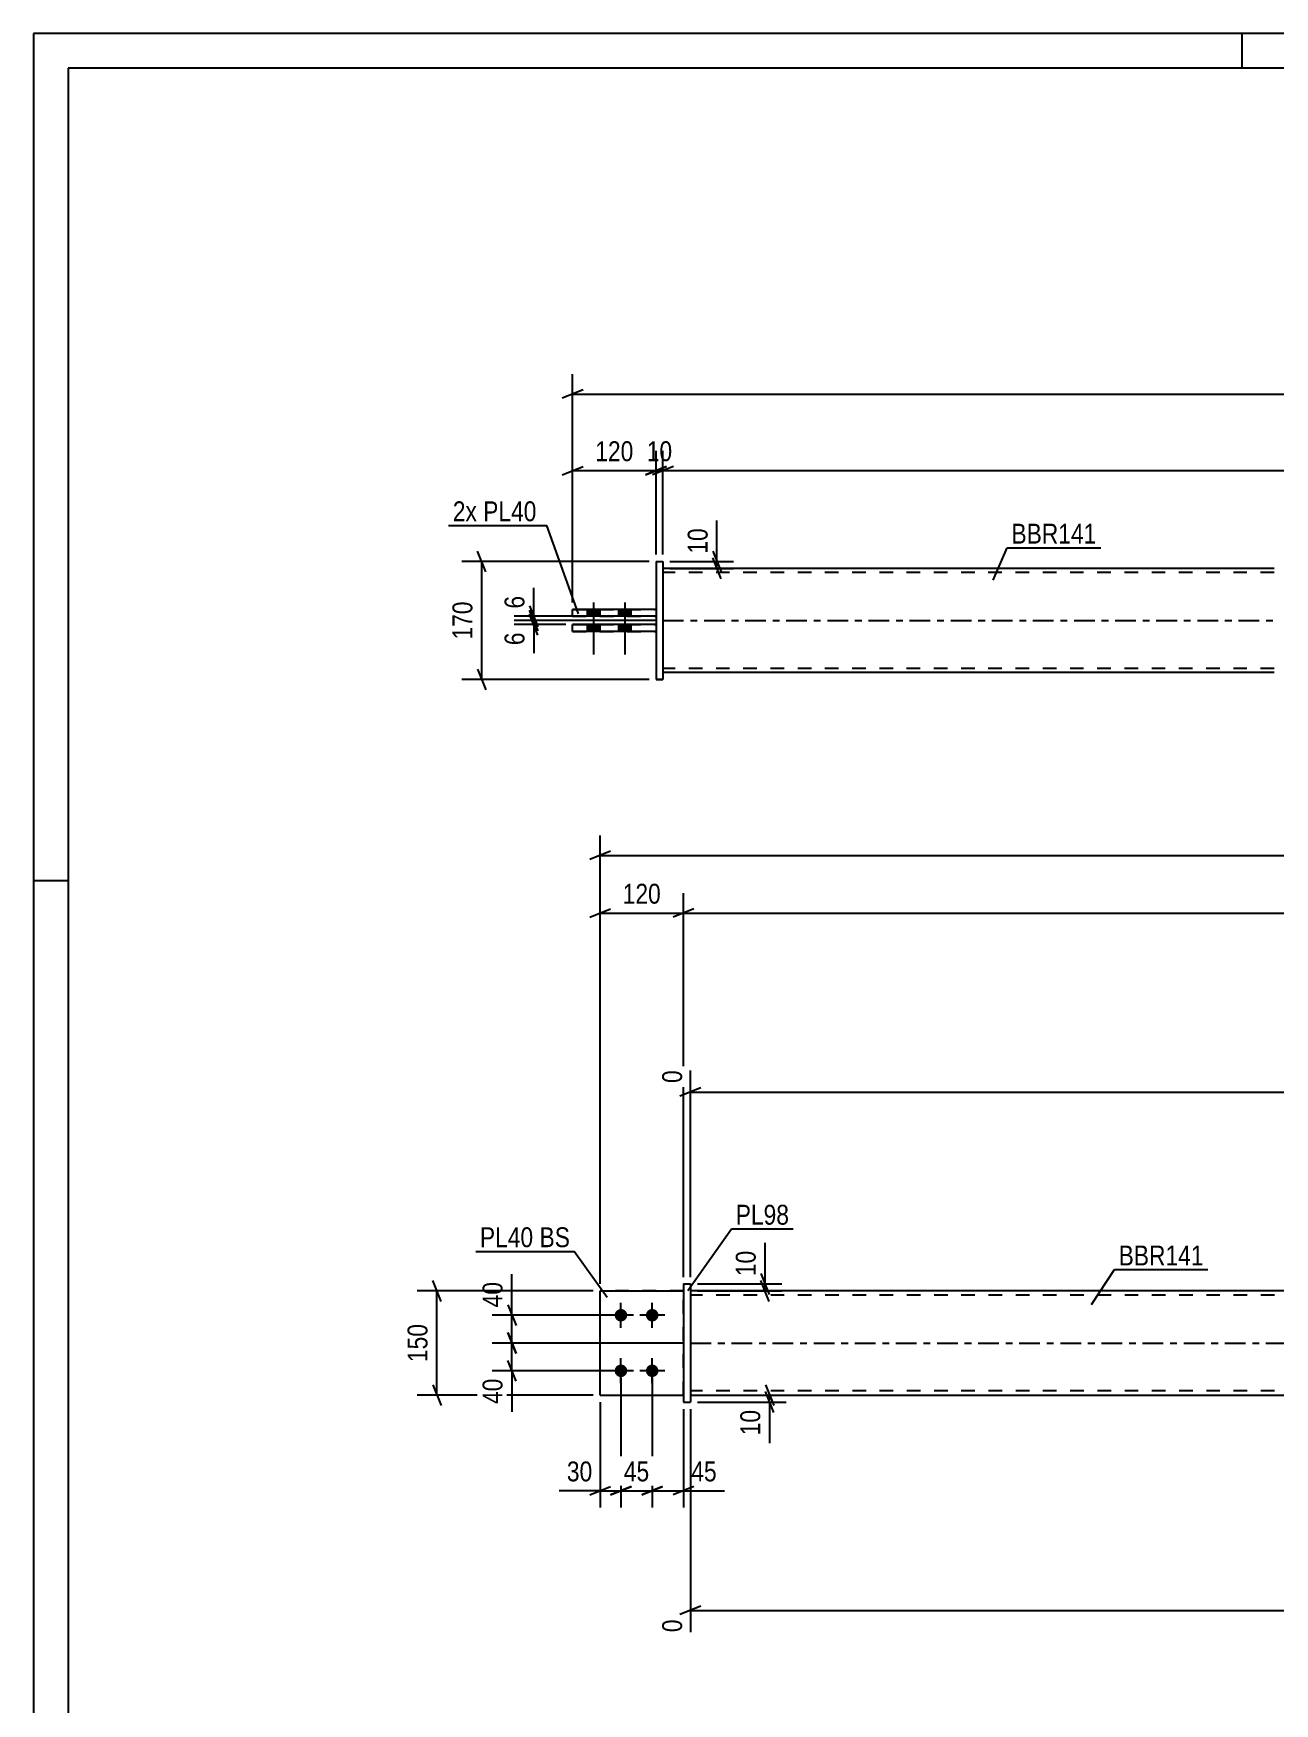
# Model space of a CAD drawing. Header units: millimetres. Extents: x 0 to 594, y 0 to 420.
# Drawn here: x 0 to 178.7, y 179.5 to 420 of the extents above; entities that cross this region are included whole.
import ezdxf

# ---------------------------------------------------------------- set-up
doc = ezdxf.new("R2010")
doc.units = ezdxf.units.MM
doc.linetypes.add('DXK_LINE_DOT2', pattern=[3.9198, 1.9599, -1.9599])
doc.linetypes.add('DXK_LINE_DOT3', pattern=[5.9187, 2.979, -0.9799, 0.9799, -0.9799])
doc.styles.add('Arial Narrow', font='ARIALN.TTF', dxfattribs={"height": 0.2})

# ---------------------------------------------------------------- blocks, each defined once
blk = doc.blocks.new('Unknown-580611447-1130')
at = {"color": 5, "linetype": 'Continuous'}
for p, q in [((594, 420), (0, 420)), ((0, 420), (0, 0)), ((174, 415), (174, 420)), ((589, 415), (5, 415)), ((5, 415), (5, 5)), ((5, 298), (0, 298))]:
    blk.add_line(p, q, dxfattribs=at)
blk = doc.blocks.new('Part-580611447-1683 - 1677')
at = {"color": 7, "linetype": 'DXK_LINE_DOT2'}
for p, q in [((81.58, 223.94), (81.58, 238.94)), ((81.58, 238.94), (93.58, 238.94)), ((93.58, 238.94), (81.58, 238.94)), ((93.58, 223.94), (93.58, 238.94)), ((81.58, 223.94), (81.58, 223.94)), ((81.58, 223.94), (93.58, 223.94)), ((81.58, 223.94), (93.58, 223.94)), ((93.58, 223.94), (93.58, 223.94))]:
    blk.add_line(p, q, dxfattribs=at)
blk = doc.blocks.new('Part-580611447-1704 - 1677')
at = {"color": 2, "linetype": 'Continuous'}
for p, q in [((182.58, 238.94), (94.58, 238.94)), ((94.58, 223.94), (182.58, 223.94))]:
    blk.add_line(p, q, dxfattribs=at)
at = {"color": 7, "linetype": 'DXK_LINE_DOT2'}
for p, q in [((94.58, 238.94), (94.58, 223.94)), ((182.58, 238.34), (94.58, 238.34)), ((182.58, 224.54), (94.58, 224.54))]:
    blk.add_line(p, q, dxfattribs=at)
at = {"color": 7, "linetype": 'DXK_LINE_DOT3'}
blk.add_line((94.58, 231.44), (182.58, 231.44), dxfattribs=at)
blk = doc.blocks.new('Part-580611447-1688 - 1677')
at = {"color": 2, "linetype": 'Continuous'}
for p, q in [((81.58, 223.94), (81.58, 238.94)), ((81.58, 238.94), (93.58, 238.94)), ((81.58, 223.94), (81.58, 223.94)), ((81.58, 223.94), (93.58, 223.94))]:
    blk.add_line(p, q, dxfattribs=at)
at = {"color": 7, "linetype": 'DXK_LINE_DOT2'}
for p, q in [((93.58, 238.94), (81.58, 238.94)), ((93.58, 223.94), (93.58, 238.94)), ((81.58, 223.94), (93.58, 223.94)), ((93.58, 223.94), (93.58, 223.94))]:
    blk.add_line(p, q, dxfattribs=at)
blk = doc.blocks.new('Bolt-580611447-1708 - 1677')
at = {"linetype": 'Continuous'}
for points in [[(84.58, 236.34), (84.77, 236.32), (84.95, 236.26), (85.11, 236.17), (85.25, 236.04), (85.36, 235.89), (85.44, 235.72), (85.48, 235.53), (85.48, 235.35), (85.44, 235.16), (85.36, 234.99), (85.25, 234.84), (85.11, 234.71), (84.95, 234.62), (84.77, 234.56), (84.58, 234.54), (84.39, 234.56), (84.21, 234.62), (84.05, 234.71), (83.91, 234.84), (83.8, 234.99), (83.72, 235.16), (83.69, 235.35), (83.69, 235.53), (83.72, 235.72), (83.8, 235.89), (83.91, 236.04), (84.05, 236.17), (84.21, 236.26), (84.39, 236.32)], [(89.08, 236.34), (89.27, 236.32), (89.45, 236.26), (89.61, 236.17), (89.75, 236.04), (89.86, 235.89), (89.94, 235.72), (89.98, 235.53), (89.98, 235.35), (89.94, 235.16), (89.86, 234.99), (89.75, 234.84), (89.61, 234.71), (89.45, 234.62), (89.27, 234.56), (89.08, 234.54), (88.89, 234.56), (88.71, 234.62), (88.55, 234.71), (88.41, 234.84), (88.3, 234.99), (88.22, 235.16), (88.19, 235.35), (88.19, 235.53), (88.22, 235.72), (88.3, 235.89), (88.41, 236.04), (88.55, 236.17), (88.71, 236.26), (88.89, 236.32)], [(84.58, 228.34), (84.77, 228.32), (84.95, 228.26), (85.11, 228.17), (85.25, 228.04), (85.36, 227.89), (85.44, 227.72), (85.48, 227.53), (85.48, 227.35), (85.44, 227.16), (85.36, 226.99), (85.25, 226.84), (85.11, 226.71), (84.95, 226.62), (84.77, 226.56), (84.58, 226.54), (84.39, 226.56), (84.21, 226.62), (84.05, 226.71), (83.91, 226.84), (83.8, 226.99), (83.72, 227.16), (83.69, 227.35), (83.69, 227.53), (83.72, 227.72), (83.8, 227.89), (83.91, 228.04), (84.05, 228.17), (84.21, 228.26), (84.39, 228.32)], [(89.08, 228.34), (89.27, 228.32), (89.45, 228.26), (89.61, 228.17), (89.75, 228.04), (89.86, 227.89), (89.94, 227.72), (89.98, 227.53), (89.98, 227.35), (89.94, 227.16), (89.86, 226.99), (89.75, 226.84), (89.61, 226.71), (89.45, 226.62), (89.27, 226.56), (89.08, 226.54), (88.89, 226.56), (88.71, 226.62), (88.55, 226.71), (88.41, 226.84), (88.3, 226.99), (88.22, 227.16), (88.19, 227.35), (88.19, 227.53), (88.22, 227.72), (88.3, 227.89), (88.41, 228.04), (88.55, 228.17), (88.71, 228.26), (88.89, 228.32)]]:
    blk.add_hatch(color=1, dxfattribs=at).paths.add_polyline_path(points)
at = {"color": 1, "linetype": 'Continuous'}
for p, q in [((84.58, 233.64), (84.58, 237.24)), ((89.08, 233.64), (89.08, 237.24)), ((86.38, 235.44), (82.78, 235.44)), ((90.88, 235.44), (87.28, 235.44)), ((84.58, 225.64), (84.58, 229.24)), ((89.08, 225.64), (89.08, 229.24)), ((86.38, 227.44), (82.78, 227.44)), ((90.88, 227.44), (87.28, 227.44))]:
    blk.add_line(p, q, dxfattribs=at)
blk = doc.blocks.new('Part-580611447-1719 - 1677')
at = {"color": 2, "linetype": 'Continuous'}
for p, q in [((93.58, 239.94), (94.58, 239.94)), ((93.58, 239.94), (93.58, 222.94)), ((94.58, 239.94), (94.58, 239.94)), ((94.58, 239.94), (94.58, 222.94)), ((93.58, 222.94), (94.58, 222.94))]:
    blk.add_line(p, q, dxfattribs=at)
at = {"color": 7, "linetype": 'DXK_LINE_DOT2'}
for p, q in [((93.58, 239.94), (94.58, 239.94)), ((93.58, 222.94), (94.58, 222.94))]:
    blk.add_line(p, q, dxfattribs=at)
blk = doc.blocks.new('Part-580611447-1418 - 1367')
at = {"color": 2, "linetype": 'Continuous'}
for p, q in [((77.63, 333.87), (77.63, 334.87)), ((89.63, 334.87), (77.63, 334.87)), ((77.63, 333.87), (77.63, 333.87)), ((89.63, 333.87), (77.63, 333.87))]:
    blk.add_line(p, q, dxfattribs=at)
at = {"color": 7, "linetype": 'DXK_LINE_DOT2'}
for p, q in [((77.63, 334.87), (89.63, 334.87)), ((89.63, 334.87), (89.63, 333.87)), ((77.63, 333.87), (89.63, 333.87))]:
    blk.add_line(p, q, dxfattribs=at)
blk = doc.blocks.new('Bolt-580611447-1370 - 1367')
at = {"linetype": 'Continuous'}
for points in [[(79.73, 336.07), (81.53, 336.07), (81.53, 337.07), (79.73, 337.07)], [(79.73, 336.07), (81.53, 336.07), (81.53, 337.07), (79.73, 337.07)], [(84.23, 336.07), (86.03, 336.07), (86.03, 337.07), (84.23, 337.07)], [(84.23, 336.07), (86.03, 336.07), (86.03, 337.07), (84.23, 337.07)], [(79.73, 333.87), (81.53, 333.87), (81.53, 334.87), (79.73, 334.87)], [(79.73, 333.87), (81.53, 333.87), (81.53, 334.87), (79.73, 334.87)], [(84.23, 333.87), (86.03, 333.87), (86.03, 334.87), (84.23, 334.87)], [(84.23, 333.87), (86.03, 333.87), (86.03, 334.87), (84.23, 334.87)]]:
    blk.add_hatch(color=1, dxfattribs=at).paths.add_polyline_path(points)
at = {"color": 1, "linetype": 'Continuous'}
for p, q in [((79.73, 337.07), (79.73, 336.07)), ((79.73, 337.07), (79.73, 336.07)), ((80.63, 338.07), (80.63, 330.57)), ((80.63, 338.07), (80.63, 330.57)), ((81.53, 337.07), (81.53, 336.07)), ((81.53, 337.07), (81.53, 336.07)), ((84.23, 337.07), (84.23, 336.07)), ((84.23, 337.07), (84.23, 336.07)), ((85.13, 338.07), (85.13, 330.57)), ((85.13, 338.07), (85.13, 330.57)), ((86.03, 337.07), (86.03, 336.07)), ((86.03, 337.07), (86.03, 336.07)), ((79.73, 334.87), (79.73, 333.87)), ((79.73, 334.87), (79.73, 333.87)), ((81.53, 334.87), (81.53, 333.87)), ((81.53, 334.87), (81.53, 333.87)), ((84.23, 334.87), (84.23, 333.87)), ((84.23, 334.87), (84.23, 333.87)), ((86.03, 334.87), (86.03, 333.87)), ((86.03, 334.87), (86.03, 333.87))]:
    blk.add_line(p, q, dxfattribs=at)
blk = doc.blocks.new('Part-580611447-1456 - 1367')
at = {"color": 2, "linetype": 'Continuous'}
for p, q in [((178.63, 342.97), (90.63, 342.97)), ((178.63, 327.97), (90.63, 327.97))]:
    blk.add_line(p, q, dxfattribs=at)
at = {"color": 7, "linetype": 'DXK_LINE_DOT2'}
for p, q in [((90.63, 342.97), (90.63, 327.97)), ((178.63, 342.37), (90.63, 342.37)), ((178.63, 328.57), (90.63, 328.57))]:
    blk.add_line(p, q, dxfattribs=at)
at = {"color": 7, "linetype": 'DXK_LINE_DOT3'}
blk.add_line((90.63, 335.47), (178.63, 335.47), dxfattribs=at)
blk = doc.blocks.new('Part-580611447-1413 - 1367')
at = {"color": 2, "linetype": 'Continuous'}
for p, q in [((77.63, 336.07), (77.63, 337.07)), ((89.63, 337.07), (77.63, 337.07)), ((77.63, 336.07), (77.63, 336.07)), ((89.63, 336.07), (77.63, 336.07))]:
    blk.add_line(p, q, dxfattribs=at)
at = {"color": 7, "linetype": 'DXK_LINE_DOT2'}
for p, q in [((77.63, 337.07), (77.63, 337.07)), ((77.63, 337.07), (89.63, 337.07)), ((89.63, 337.07), (89.63, 336.07)), ((77.63, 336.07), (89.63, 336.07))]:
    blk.add_line(p, q, dxfattribs=at)
blk = doc.blocks.new('Part-580611447-1398 - 1367')
at = {"color": 2, "linetype": 'Continuous'}
for p, q in [((89.63, 343.97), (90.63, 343.97)), ((89.63, 343.97), (89.63, 326.97)), ((90.63, 343.97), (90.63, 343.97)), ((90.63, 343.97), (90.63, 326.97)), ((90.63, 326.97), (89.63, 326.97)), ((89.63, 326.97), (89.63, 326.97))]:
    blk.add_line(p, q, dxfattribs=at)
at = {"color": 7, "linetype": 'DXK_LINE_DOT2'}
for p, q in [((89.63, 343.97), (90.63, 343.97)), ((90.63, 343.97), (90.63, 343.97)), ((89.63, 326.97), (90.63, 326.97))]:
    blk.add_line(p, q, dxfattribs=at)
blk = doc.blocks.new('StraightDimension-580611447-1891 - 1677')
at = {"color": 7, "linetype": 'Continuous'}
for p, q in [((95.58, 223.94), (108.38, 223.94)), ((105.38, 225.44), (106.58, 222.44)), ((106.58, 221.44), (105.38, 224.44)), ((105.98, 222.94), (105.98, 223.94)), ((95.58, 222.94), (108.38, 222.94))]:
    blk.add_line(p, q, dxfattribs=at)
at = {"color": 0}
blk.add_wipeout([(105.23, 222.42), (101.03, 222.42), (101.03, 217.56), (105.23, 217.56)], dxfattribs=at)
at = {"color": 7, "linetype": 'Continuous'}
blk.add_line((105.98, 222.94), (105.98, 217.03), dxfattribs=at)
blk.add_line((105.98, 222.94), (105.98, 217.03), dxfattribs=at)
at = {"color": 3, "style": 'Arial Narrow'}
blk.add_text('10', height=2.863, rotation=90.0002, dxfattribs=at).set_placement((104.63, 218.16))
blk = doc.blocks.new('StraightDimension-580611447-1827 - 1677')
at = {"color": 7, "linetype": 'Continuous'}
for p, q in [((84.58, 226.44), (84.58, 207.77)), ((81.58, 222.94), (81.58, 207.77)), ((80.08, 209.57), (83.08, 210.77)), ((81.58, 210.17), (84.58, 210.17)), ((86.08, 210.77), (83.08, 209.57))]:
    blk.add_line(p, q, dxfattribs=at)
at = {"color": 0}
blk.add_wipeout([(81.06, 210.92), (81.06, 215.12), (76.2, 215.12), (76.2, 210.92)], dxfattribs=at)
at = {"color": 7, "linetype": 'Continuous'}
blk.add_line((81.58, 210.17), (75.67, 210.17), dxfattribs=at)
blk.add_line((81.58, 210.17), (75.67, 210.17), dxfattribs=at)
at = {"color": 3, "style": 'Arial Narrow'}
blk.add_text('30', height=2.863, dxfattribs=at).set_placement((76.8, 211.52))
blk = doc.blocks.new('StraightDimension-580611447-2057 - 1677')
at = {"color": 7, "linetype": 'Continuous'}
for p, q in [((81.58, 239.94), (81.58, 296.2)), ((93.58, 240.94), (93.58, 296.2)), ((80.08, 292.75), (83.08, 293.95)), ((95.08, 293.95), (92.08, 292.75)), ((81.58, 293.35), (93.58, 293.35))]:
    blk.add_line(p, q, dxfattribs=at)
at = {"color": 0}
blk.add_wipeout([(90.92, 294.1), (90.92, 298.3), (84.24, 298.3), (84.24, 294.1)], dxfattribs=at)
at = {"color": 3, "style": 'Arial Narrow'}
blk.add_text('120', height=2.863, dxfattribs=at).set_placement((84.84, 294.7))
blk = doc.blocks.new('StraightDimension-580611447-1900 - 1677')
at = {"color": 7, "linetype": 'Continuous'}
for p, q in [((104.73, 241.44), (105.93, 238.44)), ((95.58, 239.94), (107.73, 239.94)), ((95.58, 238.94), (107.73, 238.94)), ((105.93, 237.44), (104.73, 240.44)), ((105.33, 238.94), (105.33, 239.94))]:
    blk.add_line(p, q, dxfattribs=at)
at = {"color": 0}
blk.add_wipeout([(104.58, 245.32), (100.38, 245.32), (100.38, 240.47), (104.58, 240.47)], dxfattribs=at)
at = {"color": 7, "linetype": 'Continuous'}
blk.add_line((105.33, 239.94), (105.33, 245.85), dxfattribs=at)
blk.add_line((105.33, 239.94), (105.33, 245.85), dxfattribs=at)
at = {"color": 3, "style": 'Arial Narrow'}
blk.add_text('10', height=2.863, rotation=90.0002, dxfattribs=at).set_placement((103.98, 241.07))
blk = doc.blocks.new('StraightDimension-580611447-2050 - 1677')
at = {"color": 7, "linetype": 'Continuous'}
for p, q in [((93.58, 240.94), (93.58, 296.2)), ((95.08, 293.95), (92.08, 292.75)), ((93.58, 293.35), (510.88, 293.35))]:
    blk.add_line(p, q, dxfattribs=at)
blk = doc.blocks.new('StraightDimension-580611447-1909 - 1677')
at = {"color": 7, "linetype": 'Continuous'}
for p, q in [((68.28, 236.94), (69.48, 233.94)), ((83.58, 235.44), (66.03, 235.44)), ((68.88, 231.44), (68.88, 235.44)), ((93.58, 231.44), (66.03, 231.44)), ((69.48, 229.94), (68.28, 232.94))]:
    blk.add_line(p, q, dxfattribs=at)
at = {"color": 0}
blk.add_wipeout([(68.13, 240.82), (63.93, 240.82), (63.93, 235.97), (68.13, 235.97)], dxfattribs=at)
at = {"color": 7, "linetype": 'Continuous'}
blk.add_line((68.88, 235.44), (68.88, 241.35), dxfattribs=at)
blk.add_line((68.88, 235.44), (68.88, 241.35), dxfattribs=at)
at = {"color": 3, "style": 'Arial Narrow'}
blk.add_text('40', height=2.863, rotation=90.0002, dxfattribs=at).set_placement((67.53, 236.57))
blk = doc.blocks.new('StraightDimension-580611447-1979 - 1677')
at = {"color": 7, "linetype": 'Continuous'}
for p, q in [((80.58, 238.94), (55.23, 238.94)), ((58.68, 237.44), (57.48, 240.44)), ((58.08, 223.94), (58.08, 238.94)), ((80.58, 223.94), (55.23, 223.94)), ((57.48, 225.44), (58.68, 222.44))]:
    blk.add_line(p, q, dxfattribs=at)
at = {"color": 0}
blk.add_wipeout([(57.33, 234.78), (53.13, 234.78), (53.13, 228.1), (57.33, 228.1)], dxfattribs=at)
at = {"color": 3, "style": 'Arial Narrow'}
blk.add_text('150', height=2.863, rotation=90.0002, dxfattribs=at).set_placement((56.73, 228.7))
blk = doc.blocks.new('StraightDimension-580611447-1746 - 1677')
at = {"color": 7, "linetype": 'Continuous'}
for p, q in [((81.58, 239.94), (81.58, 304.5)), ((83.08, 302.25), (80.08, 301.05)), ((81.58, 301.65), (522.88, 301.65))]:
    blk.add_line(p, q, dxfattribs=at)
blk = doc.blocks.new('StraightDimension-580611447-1813 - 1677')
at = {"color": 7, "linetype": 'Continuous'}
for p, q in [((89.08, 226.44), (89.08, 207.77)), ((93.58, 221.94), (93.58, 207.77)), ((87.58, 209.57), (90.58, 210.77)), ((89.08, 210.17), (93.58, 210.17)), ((95.08, 210.77), (92.08, 209.57))]:
    blk.add_line(p, q, dxfattribs=at)
at = {"color": 0}
blk.add_wipeout([(98.96, 210.92), (98.96, 215.12), (94.11, 215.12), (94.11, 210.92)], dxfattribs=at)
at = {"color": 7, "linetype": 'Continuous'}
blk.add_line((93.58, 210.17), (99.49, 210.17), dxfattribs=at)
blk.add_line((93.58, 210.17), (99.49, 210.17), dxfattribs=at)
at = {"color": 3, "style": 'Arial Narrow'}
blk.add_text('45', height=2.863, dxfattribs=at).set_placement((94.71, 211.52))
blk = doc.blocks.new('StraightDimension-580611447-1820 - 1677')
at = {"color": 7, "linetype": 'Continuous'}
for p, q in [((84.58, 226.44), (84.58, 207.77)), ((89.08, 226.44), (89.08, 207.77)), ((83.08, 209.57), (86.08, 210.77)), ((84.58, 210.17), (89.08, 210.17)), ((90.58, 210.77), (87.58, 209.57))]:
    blk.add_line(p, q, dxfattribs=at)
at = {"color": 0}
blk.add_wipeout([(89.26, 210.92), (89.26, 215.12), (84.4, 215.12), (84.4, 210.92)], dxfattribs=at)
at = {"color": 3, "style": 'Arial Narrow'}
blk.add_text('45', height=2.863, dxfattribs=at).set_placement((85, 211.52))
blk = doc.blocks.new('StraightDimension-580611447-1922 - 1677')
at = {"color": 7, "linetype": 'Continuous'}
for p, q in [((93.58, 231.44), (66.03, 231.44)), ((68.28, 232.94), (69.48, 229.94)), ((68.88, 227.44), (68.88, 231.44)), ((69.48, 225.94), (68.28, 228.94)), ((83.58, 227.44), (66.03, 227.44))]:
    blk.add_line(p, q, dxfattribs=at)
at = {"color": 0}
blk.add_wipeout([(68.13, 226.92), (63.93, 226.92), (63.93, 222.06), (68.13, 222.06)], dxfattribs=at)
at = {"color": 7, "linetype": 'Continuous'}
blk.add_line((68.88, 227.44), (68.88, 221.53), dxfattribs=at)
blk.add_line((68.88, 227.44), (68.88, 221.53), dxfattribs=at)
at = {"color": 3, "style": 'Arial Narrow'}
blk.add_text('40', height=2.863, rotation=90.0002, dxfattribs=at).set_placement((67.53, 222.66))
blk = doc.blocks.new('StraightDimension-580611447-2918 - 1677')
at = {"color": 7, "linetype": 'Continuous'}
for p, q in [((94.58, 221.94), (94.58, 189.81)), ((297.92, 222.94), (297.92, 184.33)), ((96.08, 193.54), (93.08, 192.34)), ((94.58, 192.94), (297.92, 192.94)), ((296.42, 192.34), (299.42, 193.54))]:
    blk.add_line(p, q, dxfattribs=at)
at = {"color": 0}
blk.add_wipeout([(200.51, 193.69), (200.51, 197.89), (191.99, 197.89), (191.99, 193.69)], dxfattribs=at)
at = {"color": 0, "linetype": 'Continuous'}
for points in [[(93.98, 192.24), (89.78, 192.24), (89.78, 189.21), (93.98, 189.21)], [(297.32, 192.24), (293.12, 192.24), (293.12, 183.73), (297.32, 183.73)]]:
    blk.add_wipeout(points, dxfattribs=at)
at = {"color": 3, "style": 'Arial Narrow'}
blk.add_text('2252', height=2.863, dxfattribs=at).set_placement((192.59, 194.29))
at = {"color": 3, "linetype": 'Continuous', "style": 'Arial Narrow'}
for s, height, p in [('0', 2.86, (93.38, 189.81)), ('2252', 2.863, (296.72, 184.33))]:
    blk.add_text(s, height=height, rotation=90.0002, dxfattribs=at).set_placement(p)
blk = doc.blocks.new('StraightDimension-580611447-2800 - 1677')
at = {"color": 7, "linetype": 'Continuous'}
for p, q in [((276.27, 249.48), (276.27, 276.19)), ((94.58, 240.94), (94.58, 270.7)), ((96.08, 268.18), (93.08, 266.98)), ((94.58, 267.58), (276.27, 267.58)), ((274.77, 266.98), (277.77, 268.18))]:
    blk.add_line(p, q, dxfattribs=at)
at = {"color": 0, "linetype": 'Continuous'}
for points in [[(275.67, 276.79), (271.47, 276.79), (271.47, 268.28), (275.67, 268.28)], [(93.98, 271.3), (89.78, 271.3), (89.78, 268.28), (93.98, 268.28)]]:
    blk.add_wipeout(points, dxfattribs=at)
at = {"color": 0}
blk.add_wipeout([(189.68, 268.33), (189.68, 272.53), (181.17, 272.53), (181.17, 268.33)], dxfattribs=at)
at = {"color": 3, "linetype": 'Continuous', "style": 'Arial Narrow'}
for s, height, p in [('2035', 2.863, (275.07, 268.88)), ('0', 2.86, (93.38, 268.88))]:
    blk.add_text(s, height=height, rotation=90.0002, dxfattribs=at).set_placement(p)
at = {"color": 3, "style": 'Arial Narrow'}
blk.add_text('2035', height=2.863, dxfattribs=at).set_placement((181.77, 268.93))
blk = doc.blocks.new('StraightDimension-580611447-1493 - 1367')
at = {"color": 7, "linetype": 'Continuous'}
for p, q in [((71.44, 337.57), (72.64, 334.57)), ((72.64, 333.97), (71.44, 336.97)), ((82.63, 336.07), (69.19, 336.07)), ((89.63, 335.47), (69.19, 335.47)), ((72.04, 335.47), (72.04, 336.07))]:
    blk.add_line(p, q, dxfattribs=at)
at = {"color": 0}
blk.add_wipeout([(71.29, 339.62), (67.09, 339.62), (67.09, 336.59), (71.29, 336.59)], dxfattribs=at)
at = {"color": 7, "linetype": 'Continuous'}
blk.add_line((72.04, 336.07), (72.04, 340.15), dxfattribs=at)
blk.add_line((72.04, 336.07), (72.04, 340.15), dxfattribs=at)
at = {"color": 3, "style": 'Arial Narrow'}
blk.add_text('6', height=2.86, rotation=90.0002, dxfattribs=at).set_placement((70.69, 337.19))
blk = doc.blocks.new('StraightDimension-580611447-1475 - 1367')
at = {"color": 7, "linetype": 'Continuous'}
for p, q in [((91.63, 343.97), (100.81, 343.97)), ((97.81, 345.47), (99.01, 342.47)), ((99.01, 341.47), (97.81, 344.47)), ((98.41, 342.97), (98.41, 343.97)), ((91.63, 342.97), (100.81, 342.97))]:
    blk.add_line(p, q, dxfattribs=at)
at = {"color": 0}
blk.add_wipeout([(97.66, 349.35), (93.46, 349.35), (93.46, 344.49), (97.66, 344.49)], dxfattribs=at)
at = {"color": 7, "linetype": 'Continuous'}
blk.add_line((98.41, 343.97), (98.41, 349.87), dxfattribs=at)
blk.add_line((98.41, 343.97), (98.41, 349.87), dxfattribs=at)
at = {"color": 3, "style": 'Arial Narrow'}
blk.add_text('10', height=2.863, rotation=90.0002, dxfattribs=at).set_placement((97.06, 345.09))
blk = doc.blocks.new('StraightDimension-580611447-1512 - 1367')
at = {"color": 7, "linetype": 'Continuous'}
for p, q in [((71.44, 336.97), (72.64, 333.97)), ((89.63, 335.47), (69.19, 335.47)), ((76.63, 334.87), (69.19, 334.87)), ((72.64, 333.37), (71.44, 336.37)), ((72.04, 334.87), (72.04, 335.47))]:
    blk.add_line(p, q, dxfattribs=at)
at = {"color": 0}
blk.add_wipeout([(71.29, 334.34), (67.09, 334.34), (67.09, 331.32), (71.29, 331.32)], dxfattribs=at)
at = {"color": 7, "linetype": 'Continuous'}
blk.add_line((72.04, 334.87), (72.04, 330.79), dxfattribs=at)
blk.add_line((72.04, 334.87), (72.04, 330.79), dxfattribs=at)
at = {"color": 3, "style": 'Arial Narrow'}
blk.add_text('6', height=2.86, rotation=90.0002, dxfattribs=at).set_placement((70.69, 331.92))
blk = doc.blocks.new('StraightDimension-580611447-1529 - 1367')
at = {"color": 7, "linetype": 'Continuous'}
for p, q in [((88.63, 343.97), (61.69, 343.97)), ((65.14, 342.47), (63.94, 345.47)), ((64.54, 326.97), (64.54, 343.97)), ((63.94, 328.47), (65.14, 325.47)), ((88.63, 326.97), (61.69, 326.97))]:
    blk.add_line(p, q, dxfattribs=at)
at = {"color": 0}
blk.add_wipeout([(63.79, 338.81), (59.59, 338.81), (59.59, 332.13), (63.79, 332.13)], dxfattribs=at)
at = {"color": 3, "style": 'Arial Narrow'}
blk.add_text('170', height=2.863, rotation=90.0002, dxfattribs=at).set_placement((63.19, 332.73))
blk = doc.blocks.new('StraightDimension-580611447-1549 - 1367')
at = {"color": 7, "linetype": 'Continuous'}
for p, q in [((77.63, 338.07), (77.63, 370.92)), ((79.13, 368.67), (76.13, 367.47)), ((77.63, 368.07), (518.93, 368.07))]:
    blk.add_line(p, q, dxfattribs=at)
blk = doc.blocks.new('StraightDimension-580611447-1560 - 1367')
at = {"color": 7, "linetype": 'Continuous'}
for p, q in [((89.63, 344.97), (89.63, 359.91)), ((90.63, 344.97), (90.63, 359.91)), ((88.13, 356.46), (91.13, 357.66)), ((92.13, 357.66), (89.13, 356.46)), ((89.63, 357.06), (90.63, 357.06))]:
    blk.add_line(p, q, dxfattribs=at)
at = {"color": 0}
blk.add_wipeout([(92.56, 357.81), (92.56, 362.01), (87.7, 362.01), (87.7, 357.81)], dxfattribs=at)
at = {"color": 3, "style": 'Arial Narrow'}
blk.add_text('10', height=2.863, dxfattribs=at).set_placement((88.3, 358.41))
blk = doc.blocks.new('StraightDimension-580611447-1570 - 1367')
at = {"color": 7, "linetype": 'Continuous'}
for p, q in [((77.63, 338.07), (77.63, 359.91)), ((89.63, 344.97), (89.63, 359.91)), ((76.13, 356.46), (79.13, 357.66)), ((77.63, 357.06), (89.63, 357.06)), ((91.13, 357.66), (88.13, 356.46))]:
    blk.add_line(p, q, dxfattribs=at)
at = {"color": 0}
blk.add_wipeout([(86.97, 357.81), (86.97, 362.01), (80.29, 362.01), (80.29, 357.81)], dxfattribs=at)
at = {"color": 3, "style": 'Arial Narrow'}
blk.add_text('120', height=2.863, dxfattribs=at).set_placement((80.89, 358.41))
blk = doc.blocks.new('StraightDimension-580611447-1580 - 1367')
at = {"color": 7, "linetype": 'Continuous'}
for p, q in [((90.63, 344.97), (90.63, 359.91)), ((92.13, 357.66), (89.13, 356.46)), ((90.63, 357.06), (505.93, 357.06))]:
    blk.add_line(p, q, dxfattribs=at)
blk = doc.blocks.new('Mark-580611447-1700 - 1677')
at = {"color": 0}
blk.add_wipeout([(168.47, 242.61), (168.47, 245.61), (156.23, 245.61), (156.23, 242.61)], dxfattribs=at)
blk.add_wipeout([(168.47, 242.61), (168.47, 245.61), (156.23, 245.61), (156.23, 242.61)], dxfattribs=at)
at = {"color": 30, "linetype": 'Continuous'}
for p, q in [((152.32, 236.97), (155.63, 242.01)), ((155.63, 242.01), (169.07, 242.01))]:
    blk.add_line(p, q, dxfattribs=at)
at = {"color": 3, "style": 'Arial Narrow'}
blk.add_text('BBR141', height=2.863, dxfattribs=at).set_placement((156.23, 242.61))
blk = doc.blocks.new('Mark-580611447-1715 - 1677')
at = {"color": 0}
blk.add_wipeout([(108.78, 248.48), (108.78, 251.48), (101.11, 251.48), (101.11, 248.48)], dxfattribs=at)
blk.add_wipeout([(108.78, 248.48), (108.78, 251.48), (101.11, 251.48), (101.11, 248.48)], dxfattribs=at)
at = {"color": 30, "linetype": 'Continuous'}
for p, q in [((94.22, 239.02), (100.51, 247.88)), ((100.51, 247.88), (109.38, 247.88))]:
    blk.add_line(p, q, dxfattribs=at)
at = {"color": 3, "style": 'Arial Narrow'}
blk.add_text('PL98', height=2.863, dxfattribs=at).set_placement((101.11, 248.48))
blk = doc.blocks.new('MarkSet-580611447-2089 - 1677')
at = {"color": 0}
blk.add_wipeout([(71.96, 245.24), (71.96, 248.24), (64.28, 248.24), (64.28, 245.24)], dxfattribs=at)
blk.add_wipeout([(71.96, 245.24), (71.96, 248.24), (64.28, 248.24), (64.28, 245.24)], dxfattribs=at)
blk.add_wipeout([(77.24, 245.24), (77.24, 248.24), (72.86, 248.24), (72.86, 245.24)], dxfattribs=at)
blk.add_wipeout([(77.24, 245.24), (77.24, 248.24), (72.86, 248.24), (72.86, 245.24)], dxfattribs=at)
at = {"color": 30, "linetype": 'Continuous'}
for p in [(63.68, 244.64), (82.62, 238)]:
    blk.add_line(p, (77.84, 244.64), dxfattribs=at)
at = {"color": 3, "style": 'Arial Narrow'}
for s, p in [('PL40', (64.28, 245.24)), ('BS', (72.86, 245.24))]:
    blk.add_text(s, height=2.863, dxfattribs=at).set_placement(p)
blk = doc.blocks.new('MarkSet-580611447-1668 - 1367')
at = {"color": 30, "linetype": 'Continuous'}
blk.add_line((78.48, 336.45), (73.93, 349.16), dxfattribs=at)
at = {"color": 0}
blk.add_wipeout([(63.85, 349.76), (63.85, 352.76), (60.38, 352.76), (60.38, 349.76)], dxfattribs=at)
blk.add_wipeout([(63.85, 349.76), (63.85, 352.76), (60.38, 352.76), (60.38, 349.76)], dxfattribs=at)
blk.add_wipeout([(72.43, 349.76), (72.43, 352.76), (64.75, 352.76), (64.75, 349.76)], dxfattribs=at)
blk.add_wipeout([(72.43, 349.76), (72.43, 352.76), (64.75, 352.76), (64.75, 349.76)], dxfattribs=at)
at = {"color": 30, "linetype": 'Continuous'}
blk.add_line((59.78, 349.16), (73.93, 349.16), dxfattribs=at)
at = {"color": 3, "style": 'Arial Narrow'}
for s, p in [('2x', (60.38, 349.76)), ('PL40', (64.75, 349.76))]:
    blk.add_text(s, height=2.863, dxfattribs=at).set_placement(p)
blk = doc.blocks.new('Mark-580611447-1452 - 1367')
at = {"color": 0}
blk.add_wipeout([(153.05, 346.54), (153.05, 349.54), (140.8, 349.54), (140.8, 346.54)], dxfattribs=at)
blk.add_wipeout([(153.05, 346.54), (153.05, 349.54), (140.8, 349.54), (140.8, 346.54)], dxfattribs=at)
at = {"color": 30, "linetype": 'Continuous'}
for p, q in [((138.19, 341.28), (140.2, 345.94)), ((140.2, 345.94), (153.65, 345.94))]:
    blk.add_line(p, q, dxfattribs=at)
at = {"color": 3, "style": 'Arial Narrow'}
blk.add_text('BBR141', height=2.863, dxfattribs=at).set_placement((140.8, 346.54))

msp = doc.modelspace()

# ---------------------------------------------------------------- block references
for name in ['Unknown-580611447-1130', 'Part-580611447-1398 - 1367', 'Part-580611447-1456 - 1367', 'Part-580611447-1413 - 1367', 'Bolt-580611447-1370 - 1367', 'Part-580611447-1418 - 1367', 'Part-580611447-1683 - 1677', 'Part-580611447-1688 - 1677', 'Part-580611447-1719 - 1677', 'Part-580611447-1704 - 1677', 'Bolt-580611447-1708 - 1677']:
    msp.add_blockref(name, (0, 0))

# ---------------------------------------------------------------- next in the draw order: block references
for name in ['StraightDimension-580611447-1475 - 1367', 'StraightDimension-580611447-1493 - 1367', 'StraightDimension-580611447-2057 - 1677', 'StraightDimension-580611447-1827 - 1677', 'StraightDimension-580611447-1891 - 1677']:
    msp.add_blockref(name, (0, 0))

# ---------------------------------------------------------------- next in the draw order: block references
for name in ['StraightDimension-580611447-1512 - 1367', 'StraightDimension-580611447-1900 - 1677', 'StraightDimension-580611447-1813 - 1677']:
    msp.add_blockref(name, (0, 0))

# ---------------------------------------------------------------- next in the draw order: block references
for name in ['StraightDimension-580611447-1529 - 1367', 'StraightDimension-580611447-2050 - 1677', 'StraightDimension-580611447-1820 - 1677']:
    msp.add_blockref(name, (0, 0))

# ---------------------------------------------------------------- next in the draw order: block references
for name in ['StraightDimension-580611447-1549 - 1367', 'StraightDimension-580611447-1909 - 1677']:
    msp.add_blockref(name, (0, 0))

# ---------------------------------------------------------------- next in the draw order: block references
for name in ['StraightDimension-580611447-1560 - 1367', 'StraightDimension-580611447-1979 - 1677']:
    msp.add_blockref(name, (0, 0))

# ---------------------------------------------------------------- next in the draw order: block references
for name in ['StraightDimension-580611447-1570 - 1367', 'StraightDimension-580611447-1746 - 1677', 'StraightDimension-580611447-1922 - 1677']:
    msp.add_blockref(name, (0, 0))

# ---------------------------------------------------------------- next in the draw order: block references
for name in ['StraightDimension-580611447-1580 - 1367', 'MarkSet-580611447-1668 - 1367', 'StraightDimension-580611447-2800 - 1677', 'MarkSet-580611447-2089 - 1677', 'StraightDimension-580611447-2918 - 1677']:
    msp.add_blockref(name, (0, 0))

# ---------------------------------------------------------------- next in the draw order: block references
for name in ['Mark-580611447-1452 - 1367', 'Mark-580611447-1715 - 1677', 'Mark-580611447-1700 - 1677']:
    msp.add_blockref(name, (0, 0))

doc.saveas('drawing.dxf')
